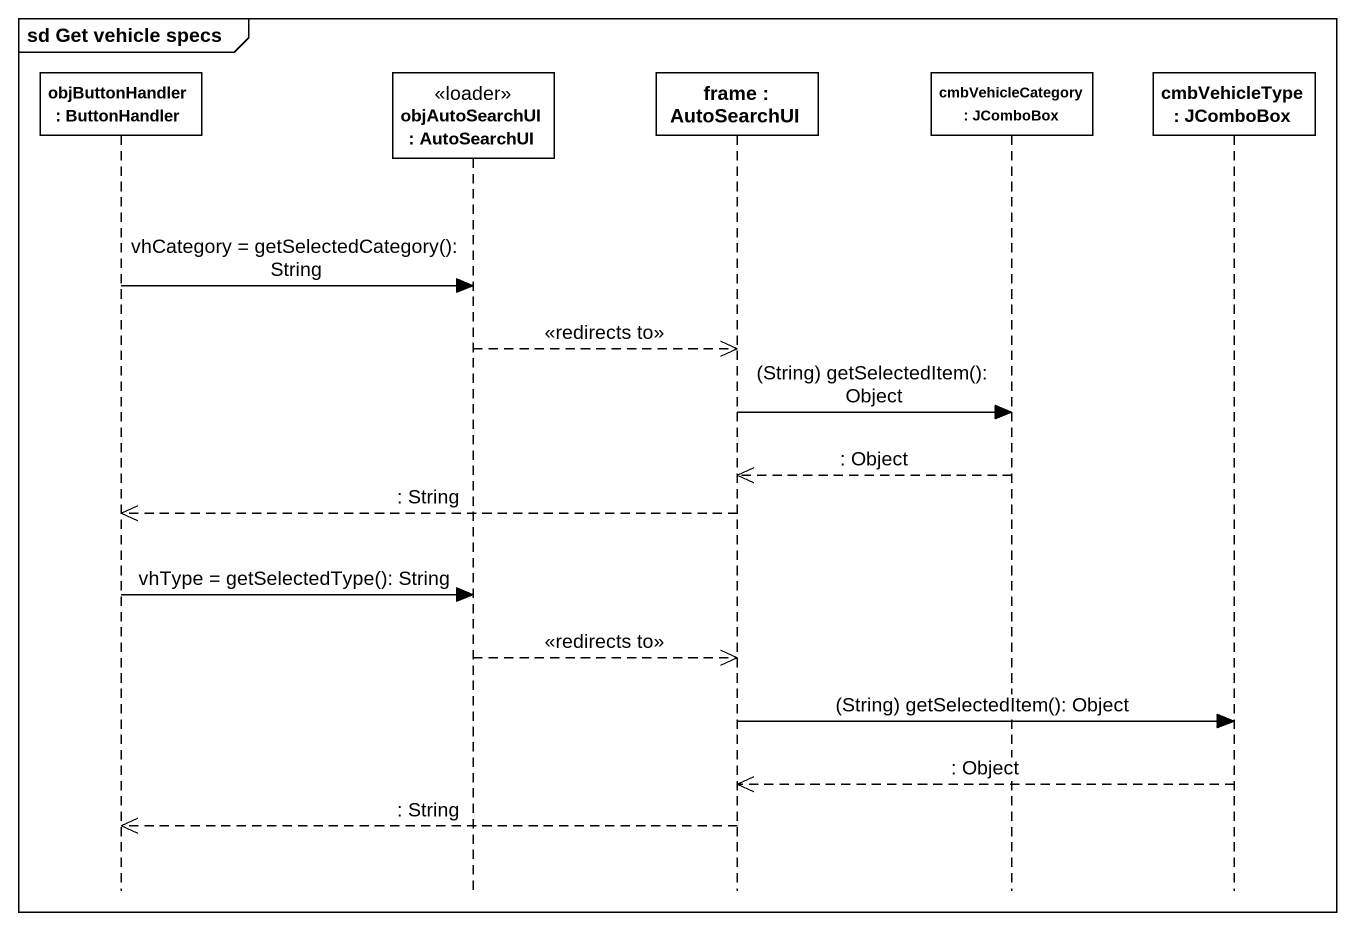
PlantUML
@startuml
mainframe sd Get vehicle specs
hide footbox
participant "objButtonHandler : ButtonHandler" as objButtonHandler
participant "objAutoSearchUI : AutoSearchUI" as objAutoSearchUI <<loader>>
participant "frame : AutoSearchUI" as frame_
participant "cmbVehicleCategory : JComboBox" as cmbVehicleCategory
participant "cmbVehicleType : JComboBox" as cmbVehicleType

objButtonHandler -> objAutoSearchUI : vhCategory = getSelectedCategory(): String
objAutoSearchUI -->> frame_ : <<redirects to>>
frame_ -> cmbVehicleCategory : (String) getSelectedItem(): Object
cmbVehicleCategory -->> frame_ : : Object
frame_ -->> objButtonHandler : : String
objButtonHandler -> objAutoSearchUI : vhType = getSelectedType(): String
objAutoSearchUI -->> frame_ : <<redirects to>>
frame_ -> cmbVehicleType : (String) getSelectedItem(): Object
cmbVehicleType -->> frame_ : : Object
frame_ -->> objButtonHandler : : String
@enduml
